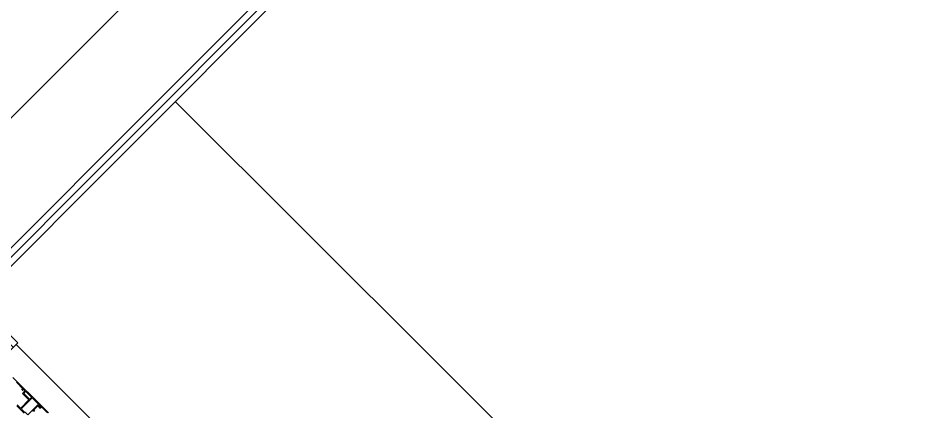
# Model space of a CAD drawing. Header units: centimetres. Extents: x 118932 to 154602, y -32682 to -23521.
# Drawn here: x 126388.5 to 126563.3, y -26830.7 to -26753.8 of the extents above; entities that cross this region are included whole.
import ezdxf

# ---------------------------------------------------------------- set-up
doc = ezdxf.new("R2010")
doc.units = ezdxf.units.CM
doc.header["$LTSCALE"] = 50
doc.header["$MEASUREMENT"] = 0
for name, color, linetype, lineweight, true_color in [('GEN_02_TF_Islak Hacim', 7, 'Continuous', 5, 0x007cb0), ('GEN_02_TF_Pencere', 7, 'Continuous', 9, 0x6093ac), ('GEN_05_ML_Alçıpan_giydirme', 7, 'Continuous', 18, 0x7ebab5), ('GEN_05_ML_Mermer', 7, 'Continuous', 9, 0x9d8692), ('KALACAK DUVARLAR', 7, 'Continuous', 30, 0x005387)]:
    doc.layers.add(name, color=color, linetype=linetype, lineweight=lineweight, true_color=true_color)

# ---------------------------------------------------------------- blocks, each defined once
blk = doc.blocks.new('KALACAK DUVARLAR LEVEL -1 E BLOK')
at = {"layer": 'KALACAK DUVARLAR', "flags": 128}
blk.add_lwpolyline([(-399.64, 146.4), (-422.3, 169.03), (-323.82, 267.66), (-323.82, 427.2), (-389.49, 427.2), (-389.49, 445), (-305.95, 445), (-305.95, 260.22), (-396.85, 169.05), (-386.92, 159.14)], close=True, dxfattribs=at)
blk = doc.blocks.new('LEVEL -1_ ALÇIPAN DUVARLAR')
at = {"layer": 'GEN_05_ML_Alçıpan_giydirme', "elevation": 0}
for points in [[(37.09, -102.02), (37.09, -99.52), (123.13, -99.52), (123.13, -287.84), (33.26, -377.97), (41.42, -386.12), (39.65, -387.89)], [(37.09, -100.77), (121.88, -100.77), (121.88, -287.32), (31.5, -377.97), (40.54, -387)]]:
    blk.add_lwpolyline(points, dxfattribs=at)
blk = doc.blocks.new('LEVEL -1_E BLOK TEFRİŞ')
at = {"layer": 'GEN_02_TF_Islak Hacim', "elevation": 0, "flags": 128}
blk.add_lwpolyline([(237.78, 535.84), (237.78, 68.84), (94.2, 68.84), (-33.65, 196.4)], dxfattribs=at)
blk = doc.blocks.new('altlık2')
at = {"layer": 'GEN_02_TF_Pencere', "linetype": 'Continuous'}
for points in [[(1052.8, 146.9), (1071.2, 146.5), (1071.2, 145), (1070.5, 145, 0.414214), (1070.2, 144.7), (1070.2, 144.1, 0.414214), (1070.5, 143.8), (1072.1, 143.8, 0.414214), (1072.4, 144.1), (1072.4, 146.2, -0.414214), (1072.7, 146.5), (1076.2, 146.5), (1076.2, 139.5, 0.414213), (1076.5, 139.2), (1094.2, 139.2), (1094.2, 128.4), (1094.5, 128.1), (1094.2, 127.8), (1094.2, 116.8, -0.414214), (1093.9, 116.5), (1085, 116.5, -0.365977)], [(1085.6, 114.5), (1094.6, 114.5), (1094.9, 114.1), (1095.1, 114.5), (1095.7, 114.5, 1), (1096.3, 114.5), (1097.1, 114.5, 1), (1097.7, 114.5), (1105.6, 114.5, -0.261413)], [(1114.9, 128.8), (1114.9, 137.2), (1114.6, 137.5), (1114.9, 137.8), (1114.9, 146.2, -0.414214), (1115.2, 146.5), (1116.4, 146.5, 0.365995), (1116.7, 146.8, -0.365977), (1117, 147), (1118.1, 147, -0.414214), (1118.4, 146.7), (1118.4, 145.8, -0.374045), (1118.2, 145.5, 0.366034), (1117.9, 145.2), (1117.9, 144.8, 0.414214), (1118.2, 144.5), (1118.4, 144.5, 0.414214), (1119.9, 146), (1119.9, 148.2, 0.414214), (1119.6, 148.5), (1119.6, 148.5), (1041, 148.5, 0.414214)], [(1139.4, 148.5), (1120.2, 148.5, 0.414208), (1119.9, 148.2), (1119.9, 147.6, 0.4142), (1120.2, 147.3), (1120.4, 147.3), (1120.4, 144.3), (1117.7, 144.3), (1117.5, 144.7, 0.414213), (1117.1, 144.8), (1115.4, 143.8, 0.767327), (1115.6, 143.1), (1120.6, 143.1, 0.414213), (1121.6, 144.1), (1121.6, 146.8, -0.414213), (1122.1, 147.3), (1138, 147.3, -0.414213)], [(1118.1, 131.9), (1115.3, 131.9, 0.767327), (1115.1, 130.9), (1117, 129.8, 0.577345)]]:
    blk.add_lwpolyline(points, format="xyb", dxfattribs=at)
for points in [[(1078.3, 146.7), (1094.1, 146.7, -0.414214), (1094.4, 146.4), (1094.4, 141.3, -0.418992), (1094.1, 141), (1078.3, 141, -0.414214), (1078, 141.3), (1078, 146.4, -0.414214), (1078.3, 146.7)], [(1113.1, 146.5), (1113.1, 117), (1105.8, 117, 0.368336), (1105.5, 116.8, -0.368949), (1105.2, 116.5), (1097.9, 116.5, -0.379158), (1097.6, 116.8, 0.367855), (1097.3, 117), (1096, 117), (1096, 146.5), (1097.6, 146.5), (1097.6, 146.7), (1111.5, 146.7), (1111.5, 146.5), (1113.1, 146.5)]]:
    blk.add_lwpolyline(points, format="xyb", close=True, dxfattribs=at)
at = {"layer": 'GEN_05_ML_Mermer'}
blk.add_lwpolyline([(2650, 198.2), (1000, 198.2), (1000, -21.8), (2650, -21.8)], close=True, dxfattribs=at)
blk = doc.blocks.new('P2_')
at = {"linetype": 'ByBlock', "rotation": 179.9999999999991}
blk.add_blockref('altlık2', (5535.4, 1474.4), dxfattribs=at)
blk = doc.blocks.new('DOGRAMA LEVEL -1 D BLOK')
at = {"linetype": 'ByBlock', "xscale": 0.1, "yscale": 0.1, "zscale": 0.1, "rotation": 135.0420862949213}
blk.add_blockref('P2_', (-1013.28, 27.2), dxfattribs=at)

msp = doc.modelspace()

# ---------------------------------------------------------------- block references
for name, p in [('KALACAK DUVARLAR LEVEL -1 E BLOK', (126773.67, -26978.19, 0)), ('LEVEL -1_ ALÇIPAN DUVARLAR', (126347.09, -26431.17))]:
    msp.add_blockref(name, p)

# ---------------------------------------------------------------- next in the draw order: block references
msp.add_blockref('LEVEL -1_E BLOK TEFRİŞ', (126452.91, -26966.53))

# ---------------------------------------------------------------- next in the draw order: block references
msp.add_blockref('DOGRAMA LEVEL -1 D BLOK', (127812.57, -27075.02, 0))

doc.saveas('drawing.dxf')
